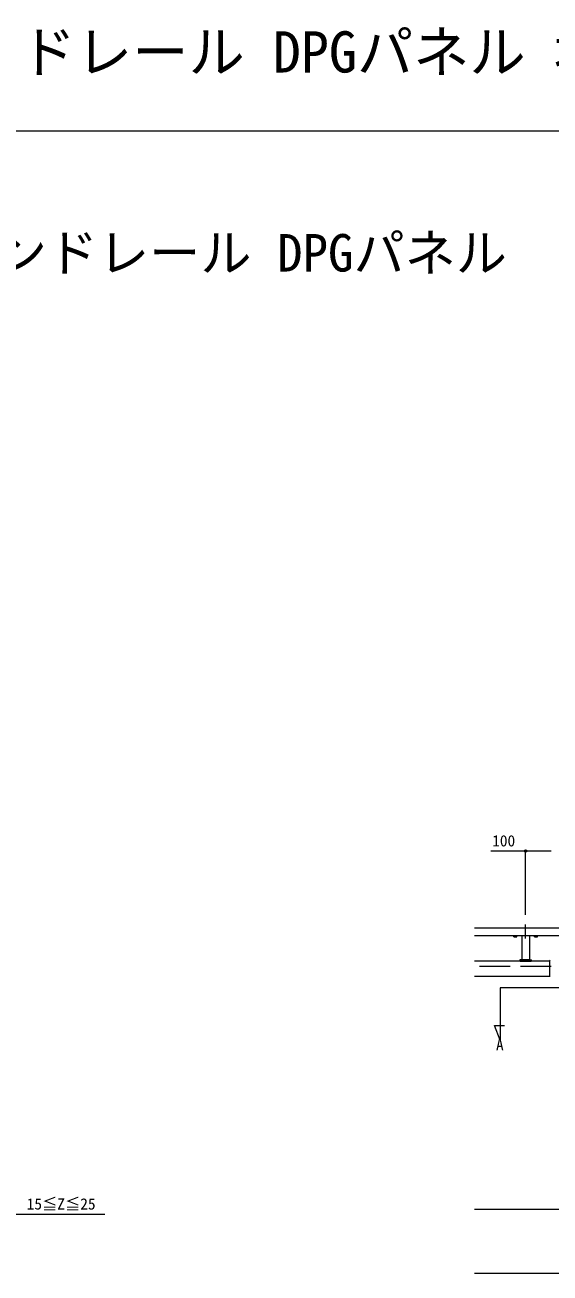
# Model space of a CAD drawing. Units: millimetres, scale not verified. Extents: x -990 to 990, y -820 to 2383.
# Drawn here: x -194 to 217, y 1407 to 2383 of the extents above; entities that cross this region are included whole.
import ezdxf
from ezdxf.enums import TextEntityAlignment as Align

# ---------------------------------------------------------------- set-up
doc = ezdxf.new("R2010")
doc.units = ezdxf.units.MM
doc.header["$LTSCALE"] = 8
for name, pattern in [('CHAIN2', [12, 9, -1, 1, -1]), ('DASHED3', [4, 3, -1]), ('DOUBLE_CHAIN2', [12.8, 9, -1, 0.6, -0.6, 0.6, -1])]:
    doc.linetypes.add(name, pattern=pattern)
for name, color, linetype, lineweight in [('0-0_0', 7, 'Continuous', 9), ('0-1_USER1', 3, 'Continuous', 9), ('0-2_YKK_ZWAK', 4, 'Continuous', 9), ('0-3_YKK_11', 2, 'Continuous', 9), ('0-8_YKK_A1', 6, 'Continuous', 9)]:
    doc.layers.add(name, color=color, linetype=linetype, lineweight=lineweight)
doc.styles.add('ＭＳ ゴシック', font='')
doc.styles.get('ＭＳ ゴシック').set_extended_font_data('MS Gothic')

msp = doc.modelspace()

# ---------------------------------------------------------------- linework, layer by layer
at = {"layer": '0-0_0'}
msp.add_line((-990, 2300), (990, 2300), dxfattribs=at)
at = {"layer": '0-2_YKK_ZWAK'}
for p, q in [((197.727, 1668.346), (197.727, 1679.346)), ((157.727, 1676.846), (723.727, 1676.846)), ((157.727, 1670.846), (723.727, 1670.846)), ((188.727, 1670.586), (188.572, 1670.496)), ((188.572, 1669.875), (188.572, 1670.496)), ((188.727, 1669.786), (188.572, 1669.875)), ((188.577, 1670.846), (188.577, 1670.586)), ((190.877, 1670.586), (188.577, 1670.586)), ((188.727, 1670.586), (190.727, 1670.586)), ((188.727, 1669.786), (190.727, 1669.786)), ((189.149, 1669.875), (189.149, 1670.496)), ((189.687, 1670.586), (189.647, 1670.846)), ((189.774, 1670.846), (189.814, 1670.586)), ((190.304, 1669.875), (190.304, 1670.496)), ((190.727, 1670.586), (190.881, 1670.496)), ((190.727, 1669.786), (190.881, 1669.875)), ((190.877, 1670.586), (190.877, 1670.846)), ((190.881, 1669.875), (190.881, 1670.496)), ((194.727, 1670.846), (194.727, 1651.846)), ((200.727, 1670.846), (200.727, 1651.846)), ((204.727, 1670.586), (204.572, 1670.496)), ((204.572, 1669.875), (204.572, 1670.496)), ((204.727, 1669.786), (204.572, 1669.875)), ((204.577, 1670.846), (204.577, 1670.586)), ((206.877, 1670.586), (204.577, 1670.586)), ((204.727, 1670.586), (206.727, 1670.586)), ((204.727, 1669.786), (206.727, 1669.786)), ((205.149, 1669.875), (205.149, 1670.496)), ((205.687, 1670.586), (205.647, 1670.846)), ((205.774, 1670.846), (205.814, 1670.586)), ((206.304, 1669.875), (206.304, 1670.496)), ((206.727, 1670.586), (206.881, 1670.496)), ((206.727, 1669.786), (206.881, 1669.875)), ((206.877, 1670.586), (206.877, 1670.846)), ((206.881, 1669.875), (206.881, 1670.496)), ((216.727, 1650.846), (157.727, 1650.846)), ((201.027, 1651.846), (194.427, 1651.846)), ((197.227, 1651.846), (197.227, 1651.246)), ((197.227, 1651.646), (198.227, 1651.646)), ((197.227, 1651.246), (198.227, 1651.246)), ((198.227, 1651.846), (198.227, 1651.246)), ((198.227, 1651.746), (202.227, 1651.746)), ((201.027, 1651.846), (202.227, 1651.746)), ((216.727, 1638.933), (216.727, 1651.258)), ((216.747, 1638.846), (157.727, 1638.846)), ((157.727, 1406.846), (723.727, 1406.846))]:
    msp.add_line(p, q, dxfattribs=at)
at = {"layer": '0-2_YKK_ZWAK', "linetype": 'DASHED3'}
msp.add_line((217.727, 1646.646), (157.727, 1646.646), dxfattribs=at)
at = {"layer": '0-2_YKK_ZWAK', "linetype": 'DOUBLE_CHAIN2'}
msp.add_line((157.727, 1456.846), (723.727, 1456.846), dxfattribs=at)
at = {"layer": '0-2_YKK_ZWAK', "linetype": 'DASHED3'}
for points in [[(189.117, 1669.785), (189.347, 1670.257), (189.727, 1670.459)], [(190.337, 1669.785), (190.107, 1670.257), (189.727, 1670.459)], [(205.117, 1669.785), (205.347, 1670.257), (205.727, 1670.459)], [(206.337, 1669.785), (206.107, 1670.257), (205.727, 1670.459)]]:
    msp.add_lwpolyline(points, dxfattribs=at)
at = {"layer": '0-2_YKK_ZWAK'}
for points in [[(194.427, 1651.846), (193.227, 1651.746), (197.227, 1651.746)], [(193.227, 1651.746), (193.227, 1651.046), (202.227, 1651.046), (202.227, 1651.746)]]:
    msp.add_lwpolyline(points, dxfattribs=at)
msp.add_lwpolyline([(193.427, 1650.846), (202.027, 1650.846), (202.027, 1651.046), (193.427, 1651.046)], close=True, dxfattribs=at)
for centre, radius, start, end in [((188.861, 1670.074), 0.511, 55.61708, 124.38292), ((188.861, 1670.297), 0.511, 235.61708, 304.38292), ((189.727, 1668.675), 1.911, 72.41276, 107.58724), ((189.727, 1671.696), 1.911, 252.41276, 287.58724), ((190.593, 1670.074), 0.511, 55.61708, 124.38292), ((190.593, 1670.297), 0.511, 235.61708, 304.38292), ((204.861, 1670.074), 0.511, 55.61708, 124.38292), ((204.861, 1670.297), 0.511, 235.61708, 304.38292), ((205.727, 1668.675), 1.911, 72.41276, 107.58724), ((205.727, 1671.696), 1.911, 252.41276, 287.58724), ((206.593, 1670.074), 0.511, 55.61708, 124.38292), ((206.593, 1670.297), 0.511, 235.61708, 304.38292), ((216.927, 1651.258), 0.2, 92, 180), ((216.927, 1638.933), 0.2, 180, 268)]:
    msp.add_arc(centre, radius, start, end, dxfattribs=at)
at = {"layer": '0-3_YKK_11', "linetype": 'CHAIN2'}
msp.add_lwpolyline([(340.727, 1629.846), (177.727, 1629.846), (177.727, 1588.846), (173.468, 1600.546), (181.268, 1600.546)], dxfattribs=at)
at = {"layer": '0-8_YKK_A1'}
msp.add_line((197.727, 1686.846), (197.727, 1737.846), dxfattribs=at)
for points in [[(217.727, 1736.846), (197.727, 1736.846), (170.567, 1736.846)], [(-214.51, 1452.846), (-197.01, 1452.846), (-131.45, 1452.846)]]:
    msp.add_lwpolyline(points, dxfattribs=at)
msp.add_circle((197.727, 1736.846), 0.85, dxfattribs=at)

# ---------------------------------------------------------------- texts
at = {"layer": '0-1_USER1', "style": 'ＭＳ ゴシック'}
for s, height, p in [('アルミ手すり・笠木 エルビュート ハンドレール DPGパネル 堀込みタイプ ', 32.26, (-990, 2336)), ('■アルミ手すり・笠木 エルビュート ハンドレール DPGパネル ', 29.33, (-936.793, 2181.237)), ('A', 8.798, (174.527, 1578.346))]:
    msp.add_text(s, height=height, dxfattribs=at).set_placement(p, align=Align.BOTTOM_LEFT)
at = {"layer": '0-8_YKK_A1', "style": 'ＭＳ ゴシック'}
for s, p in [('100', (171.567, 1737.846)), ('15≦Z≦25', (-192.61, 1453.846))]:
    msp.add_text(s, height=8.798, dxfattribs=at).set_placement(p, align=Align.BOTTOM_LEFT)

doc.saveas('drawing.dxf')
